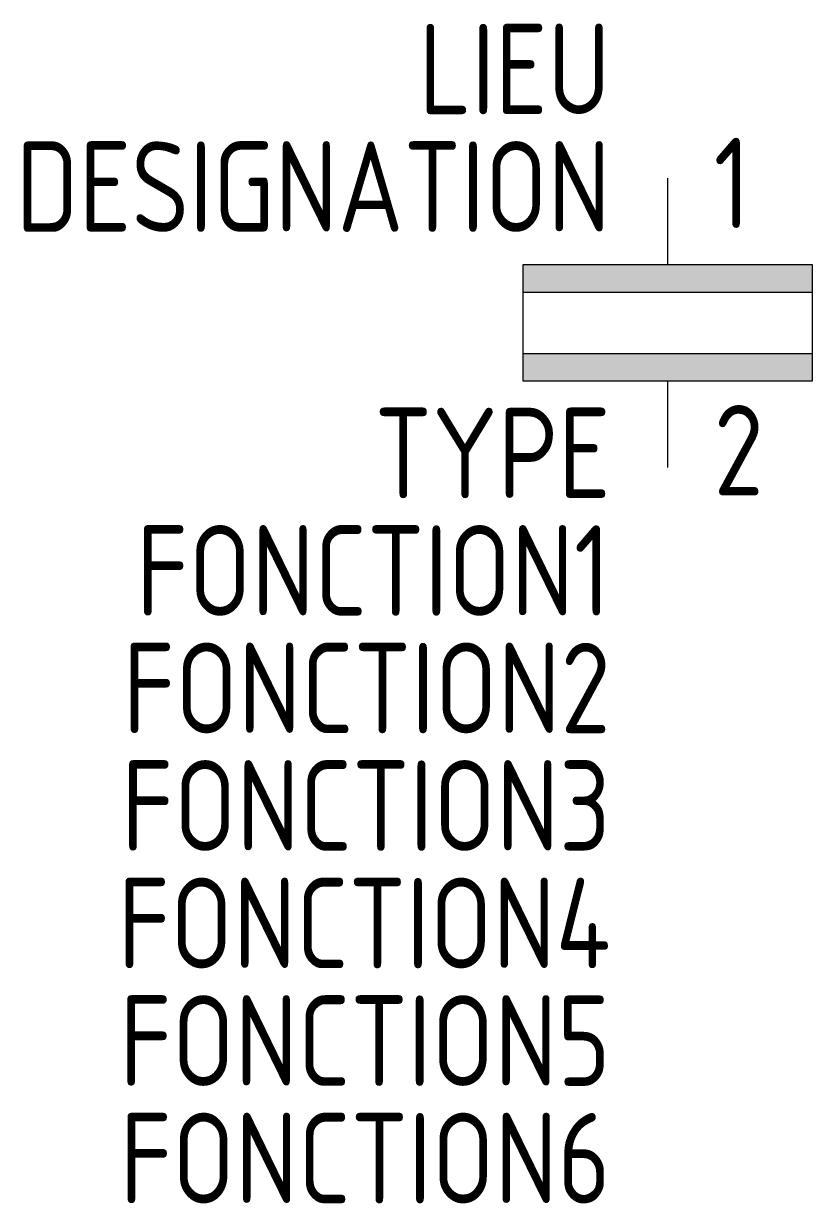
# Model space of a CAD drawing. Header units: millimetres. Extents: x -17.8 to 4, y -28.3 to 4.3.
import ezdxf
from ezdxf.enums import TextEntityAlignment as Align

# ---------------------------------------------------------------- set-up
doc = ezdxf.new("R2010")
doc.units = ezdxf.units.MM
for name, color, linetype in [('ELEC_FIL', 3, 'Continuous'), ('SYMB_FIL', 3, 'Continuous'), ('SYMB_TXT_CONTACT', 2, 'Continuous'), ('SYMB_TXT_NOM', 3, 'Continuous')]:
    doc.layers.add(name, color=color, linetype=linetype)
doc.styles.add('NET2_5', font='isocp.shx', dxfattribs={"width": 0.9, "height": 2.5})

msp = doc.modelspace()

# ---------------------------------------------------------------- hatches: boundary and pattern name
at = {"layer": 'ELEC_FIL'}
for points in [[(4, -2.4), (-4, -2.4), (-4, -3.15), (4, -3.15)], [(4, -4.85), (-4, -4.85), (-4, -5.6), (4, -5.6)]]:
    msp.add_hatch(color=256, dxfattribs=at).paths.add_polyline_path(points)

# ---------------------------------------------------------------- linework, layer by layer
for p, q in [((-4, -3.15), (4, -3.15)), ((-4, -4.85), (4, -4.85))]:
    msp.add_line(p, q, dxfattribs=at)
at = {"layer": 'SYMB_FIL'}
for p, q in [((0, 0), (0, -2.4)), ((0, -5.6), (0, -8))]:
    msp.add_line(p, q, dxfattribs=at)
msp.add_lwpolyline([(-4, -5.6), (4, -5.6), (4, -2.4), (-4, -2.4)], close=True, dxfattribs=at)

# ---------------------------------------------------------------- texts
at = {"layer": 'SYMB_TXT_CONTACT', "style": 'NET2_5', "width": 0.9, "flags": 8}
for tag, p, s in [('1', (1.275, -1.384), 'A1'), ('2', (1.275, -8.773), 'A2')]:
    msp.add_attdef(tag, p, s, height=2.5, dxfattribs=at)
at = {"layer": 'SYMB_TXT_NOM', "style": 'NET2_5', "width": 0.9, "flags": 8}
for tag, text, p in [('LIEU', '', (-1.575, 1.766)), ('DESIGNATION', 'K?', (-1.575, -1.484)), ('TYPE', '', (-1.575, -8.85)), ('FONCTION1', '', (-1.575, -12.1)), ('FONCTION2', '', (-1.575, -15.35)), ('FONCTION3', '', (-1.575, -18.6)), ('FONCTION4', '', (-1.575, -21.85)), ('FONCTION5', '', (-1.575, -25.1)), ('FONCTION6', '', (-1.575, -28.35))]:
    msp.add_attdef(tag, text=text, height=2.5, dxfattribs=at).set_placement(p, align=Align.RIGHT)

doc.saveas('drawing.dxf')
